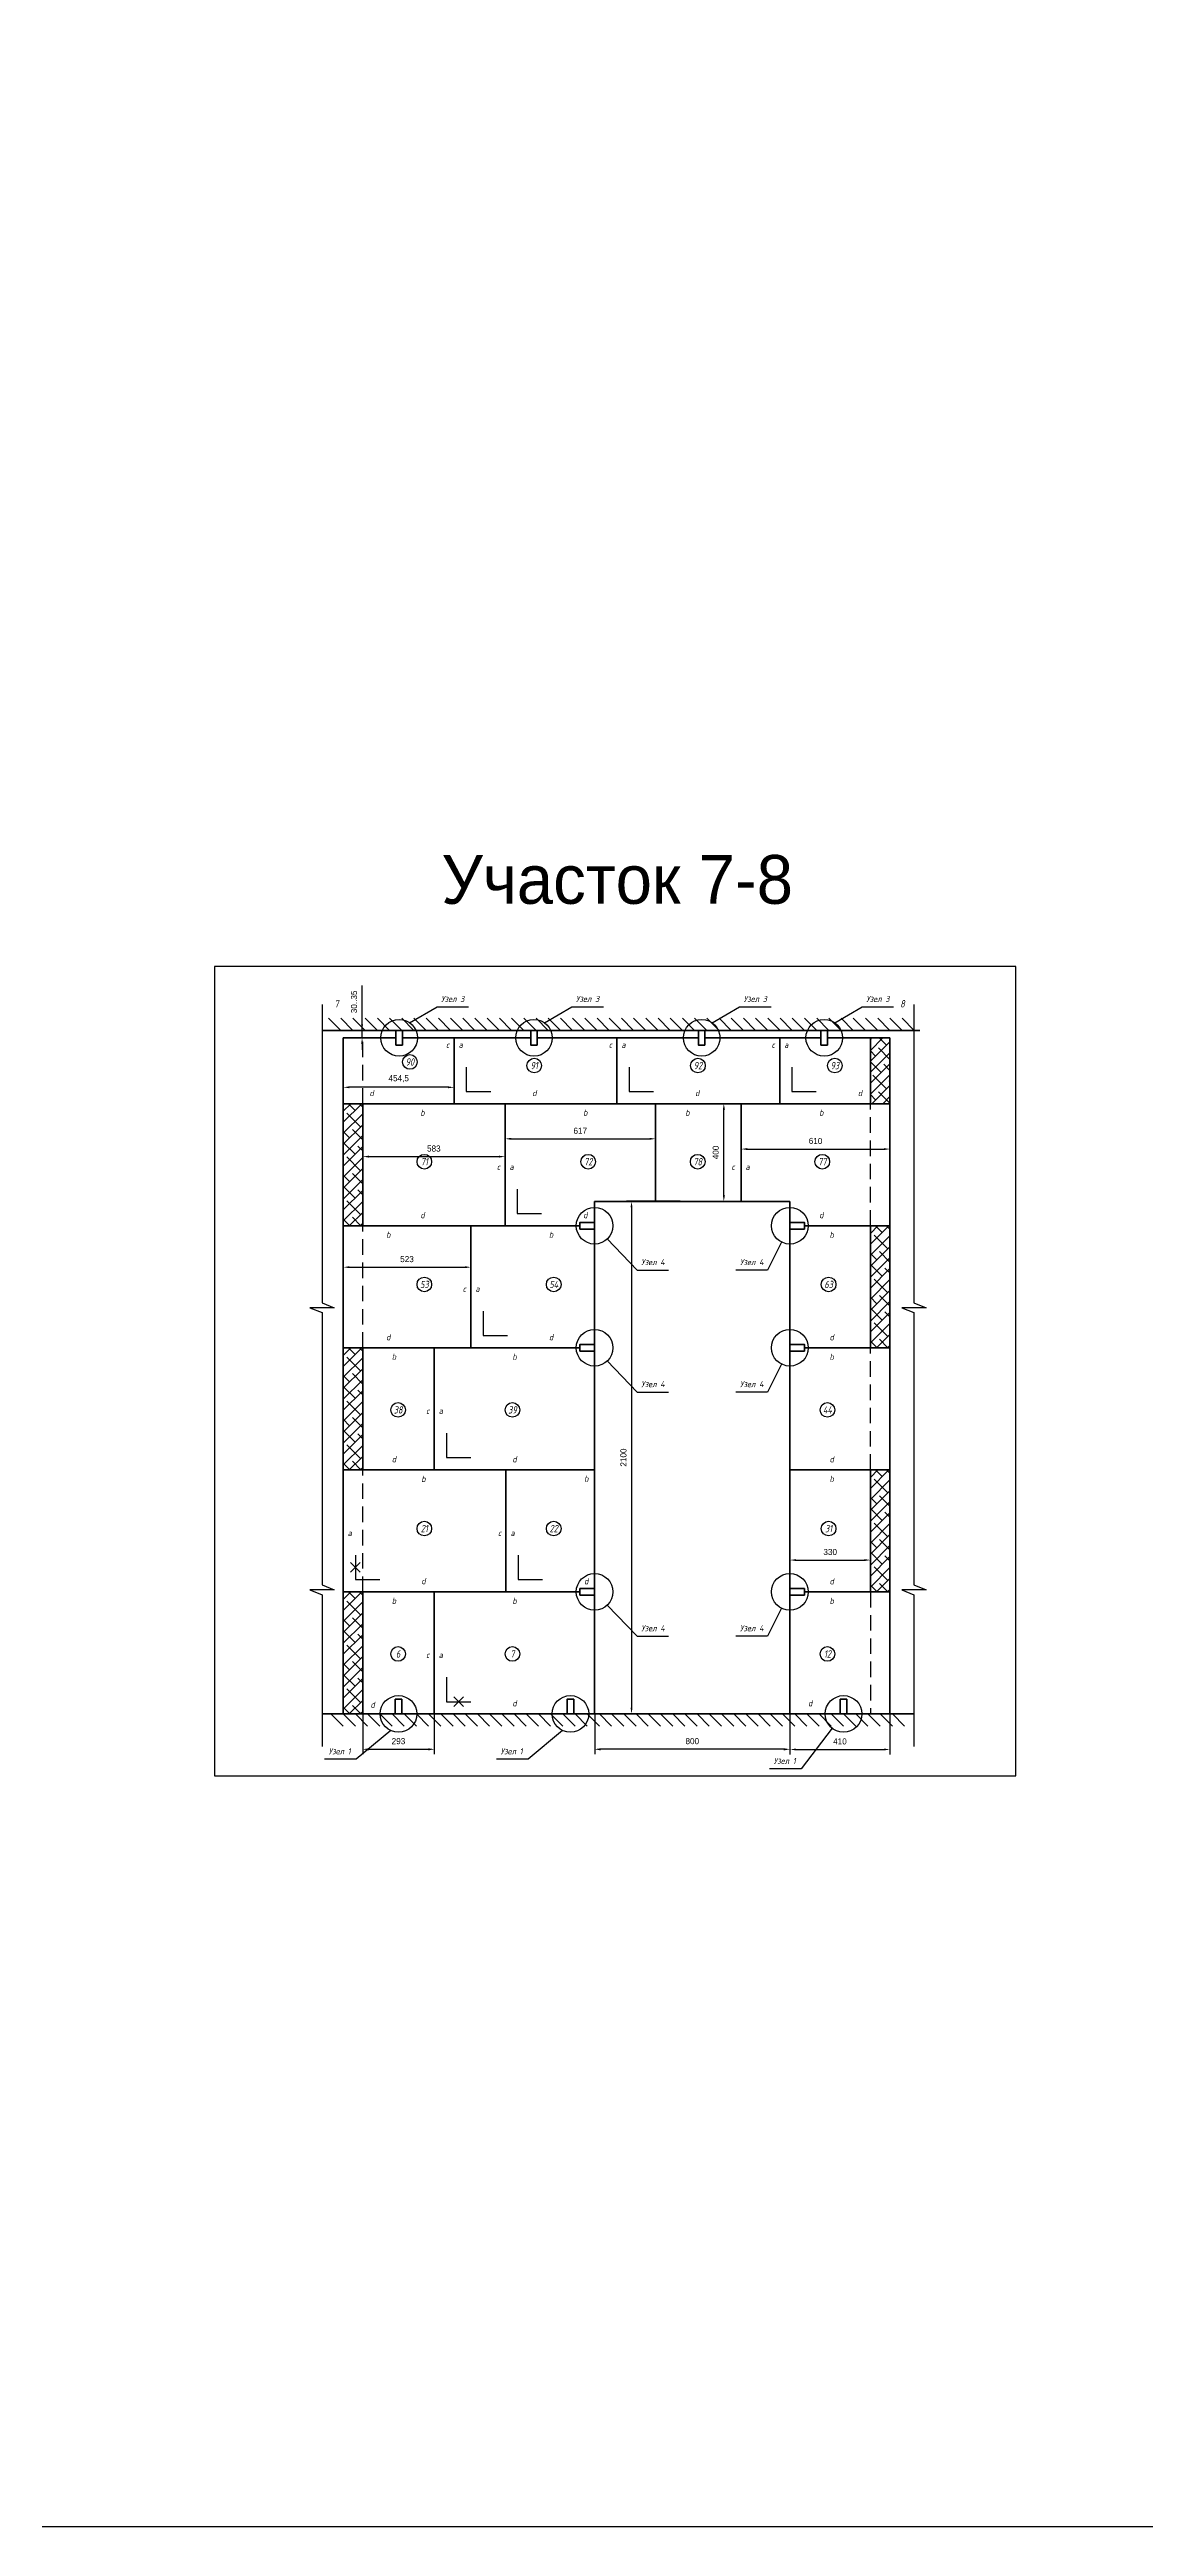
# Model space of a CAD drawing. Header units: millimetres. Extents: x 2143 to 79549, y -71394 to 24143.
# Drawn here: x 61632 to 66123, y -14645 to -4497 of the extents above; entities that cross this region are included whole.
import ezdxf
from ezdxf.enums import TextEntityAlignment as Align

# ---------------------------------------------------------------- set-up
doc = ezdxf.new("R2010")
doc.units = ezdxf.units.MM
doc.header["$PDMODE"] = 34
doc.header["$PDSIZE"] = 50
doc.linetypes.add('DASHED', pattern=[19.05, 12.7, -6.35])
doc.layers.add('01 Перегородки', color=7, linetype='Continuous')
doc.layers.add('100 noprint', color=1, linetype='Continuous', plot=False)
doc.styles.get("Standard").update_dxf_attribs({"font": 'Ubuntu-R.ttf'})
doc.styles.add('ГОСТ-ISOCPEUR', font='isocpeui.ttf', dxfattribs={"width": 0.8})
doc.dimstyles.new('ISO-25', dxfattribs={"dimtxt": 2.5, "dimasz": 2.5, "dimexe": 1.25, "dimexo": 0.625, "dimtad": 1, "dimtxsty": 'Standard', "dimcen": 2.5, "dimadec": 0, "dimazin": 0, "dimtfac": 1, "dimtmove": 0, "dimatfit": 3, "dimfxl": 1, "dimarcsym": 0})

# ---------------------------------------------------------------- blocks, each defined once
blk = doc.blocks.new('плита')
at = {"lineweight": 70}
blk.add_lwpolyline([(0, 500), (667, 500), (667, 0), (0, 0)], close=True, dxfattribs=at)
blk.add_lwpolyline([(50, 150), (50, 50), (150, 50)])
at = {"style": 'ГОСТ-ISOCPEUR', "width": 0.8}
for s, p in [('b', (329, 463)), ('a', (27, 241)), ('c', (641, 241)), ('d', (329, 44))]:
    blk.add_text(s, height=25, dxfattribs=at).set_placement(p, align=Align.MIDDLE)
blk = doc.blocks.new('подрезка')
for p, q in [((-20, 20), (20, -20)), ((20, 20), (-20, -20))]:
    blk.add_line(p, q)
blk = doc.blocks.new('*D304')
at = {"layer": '01 Перегородки', "color": 0, "lineweight": -2}
for p, q in [((64216, -9216), (63997, -9216)), ((64017, -9241), (64017, -11291)), ((64216, -11316), (63997, -11316))]:
    blk.add_line(p, q, dxfattribs=at)
at = {"layer": '01 Перегородки', "color": 0}
for points in [[(64021, -9241), (64013, -9241), (64017, -9216)], [(64013, -11291), (64021, -11291), (64017, -11316)]]:
    blk.add_solid(points, dxfattribs=at)
at = {"layer": 'Defpoints', "color": 0}
for p in [(64216, -9216), (64017, -11316), (64216, -11316)]:
    blk.add_point(p, dxfattribs=at)
at = {"layer": '01 Перегородки', "color": 0, "insert": (63984, -10266), "char_height": 25, "attachment_point": 5, "rotation": 90}
blk.add_mtext('2100', dxfattribs=at)
blk = doc.blocks.new('*D305')
at = {"layer": '01 Перегородки', "color": 0, "lineweight": -2}
for p, q in [((64666, -11316), (64666, -11482)), ((65076, -11316), (65076, -11482)), ((64691, -11462), (65051, -11462))]:
    blk.add_line(p, q, dxfattribs=at)
at = {"layer": '01 Перегородки', "color": 0}
for points in [[(64691, -11458), (64691, -11466), (64666, -11462)], [(65051, -11466), (65051, -11458), (65076, -11462)]]:
    blk.add_solid(points, dxfattribs=at)
at = {"layer": 'Defpoints', "color": 0}
for p in [(64666, -11316), (65076, -11316), (65076, -11462)]:
    blk.add_point(p, dxfattribs=at)
at = {"layer": '01 Перегородки', "color": 0, "insert": (64871, -11429), "char_height": 25, "attachment_point": 5}
blk.add_mtext('410', dxfattribs=at)
blk = doc.blocks.new('*D306')
at = {"layer": '01 Перегородки', "color": 0, "lineweight": -2}
for p, q in [((63866, -11316), (63866, -11481)), ((64666, -11316), (64666, -11481)), ((64641, -11461), (63891, -11461))]:
    blk.add_line(p, q, dxfattribs=at)
at = {"layer": '01 Перегородки', "color": 0}
for points in [[(63891, -11457), (63891, -11466), (63866, -11461)], [(64641, -11466), (64641, -11457), (64666, -11461)]]:
    blk.add_solid(points, dxfattribs=at)
at = {"layer": 'Defpoints', "color": 0}
for p in [(63866, -11316), (64666, -11316), (63866, -11461)]:
    blk.add_point(p, dxfattribs=at)
at = {"layer": '01 Перегородки', "color": 0, "insert": (64266, -11428), "char_height": 25, "attachment_point": 5}
blk.add_mtext('800', dxfattribs=at)
blk = doc.blocks.new('*D309')
at = {"layer": '01 Перегородки', "color": 0, "lineweight": -2}
for p, q in [((62913, -8546), (62913, -8332)), ((62836, -8516), (62933, -8516)), ((62913, -8546), (62913, -8516)), ((62836, -8546), (62933, -8546)), ((62913, -8571), (62913, -8596))]:
    blk.add_line(p, q, dxfattribs=at)
at = {"layer": '01 Перегородки', "color": 0}
for points in [[(62909, -8491), (62917, -8491), (62913, -8516)], [(62917, -8571), (62909, -8571), (62913, -8546)]]:
    blk.add_solid(points, dxfattribs=at)
at = {"layer": 'Defpoints', "color": 0}
for p in [(62836, -8516), (62913, -8516), (62836, -8546)]:
    blk.add_point(p, dxfattribs=at)
at = {"layer": '01 Перегородки', "color": 0, "insert": (62880, -8399), "char_height": 25, "attachment_point": 5, "rotation": 90}
blk.add_mtext('30..35', dxfattribs=at)
blk = doc.blocks.new('*D329')
at = {"layer": '01 Перегородки', "color": 0, "lineweight": -2}
for p, q in [((62916, -11316), (62916, -11481)), ((63209, -11316), (63209, -11481)), ((62941, -11461), (63184, -11461))]:
    blk.add_line(p, q, dxfattribs=at)
at = {"layer": '01 Перегородки', "color": 0}
for points in [[(62941, -11457), (62941, -11466), (62916, -11461)], [(63184, -11466), (63184, -11457), (63209, -11461)]]:
    blk.add_solid(points, dxfattribs=at)
at = {"layer": 'Defpoints', "color": 0}
for p in [(62916, -11316), (63209, -11316), (63209, -11461)]:
    blk.add_point(p, dxfattribs=at)
at = {"layer": '01 Перегородки', "color": 0, "insert": (63062, -11428), "char_height": 25, "attachment_point": 5}
blk.add_mtext('293', dxfattribs=at)
blk = doc.blocks.new('*D337')
at = {"layer": '01 Перегородки', "color": 0, "lineweight": -2}
for p, q in [((64666, -10816), (64666, -10666)), ((64691, -10686), (64971, -10686)), ((64996, -10816), (64996, -10666))]:
    blk.add_line(p, q, dxfattribs=at)
at = {"layer": '01 Перегородки', "color": 0}
for points in [[(64691, -10682), (64691, -10690), (64666, -10686)], [(64971, -10690), (64971, -10682), (64996, -10686)]]:
    blk.add_solid(points, dxfattribs=at)
at = {"layer": 'Defpoints', "color": 0}
for p in [(64996, -10686), (64666, -10816), (64996, -10816)]:
    blk.add_point(p, dxfattribs=at)
at = {"layer": '01 Перегородки', "color": 0, "insert": (64831, -10653), "char_height": 25, "attachment_point": 5}
blk.add_mtext('330', dxfattribs=at)
blk = doc.blocks.new('*D341')
at = {"layer": '01 Перегородки', "color": 0, "lineweight": -2}
for p, q in [((62916, -9316), (62916, -9013)), ((63499, -9316), (63499, -9013)), ((62941, -9033), (63474, -9033))]:
    blk.add_line(p, q, dxfattribs=at)
at = {"layer": '01 Перегородки', "color": 0}
for points in [[(62941, -9029), (62941, -9037), (62916, -9033)], [(63474, -9037), (63474, -9029), (63499, -9033)]]:
    blk.add_solid(points, dxfattribs=at)
at = {"layer": 'Defpoints', "color": 0}
for p in [(63499, -9033), (62916, -9316), (63499, -9316)]:
    blk.add_point(p, dxfattribs=at)
at = {"layer": '01 Перегородки', "color": 0, "insert": (63207, -9000), "char_height": 25, "attachment_point": 5}
blk.add_mtext('583', dxfattribs=at)
blk = doc.blocks.new('*D342')
at = {"layer": '01 Перегородки', "color": 0, "lineweight": -2}
for p, q in [((63499, -9316), (63499, -8940)), ((63524, -8960), (64091, -8960)), ((64116, -9216), (64116, -8940))]:
    blk.add_line(p, q, dxfattribs=at)
at = {"layer": '01 Перегородки', "color": 0}
for points in [[(63524, -8956), (63524, -8964), (63499, -8960)], [(64091, -8964), (64091, -8956), (64116, -8960)]]:
    blk.add_solid(points, dxfattribs=at)
at = {"layer": 'Defpoints', "color": 0}
for p in [(64116, -8960), (64116, -9216), (63499, -9316)]:
    blk.add_point(p, dxfattribs=at)
at = {"layer": '01 Перегородки', "color": 0, "insert": (63807, -8927), "char_height": 25, "attachment_point": 5}
blk.add_mtext('617', dxfattribs=at)
blk = doc.blocks.new('*D344')
at = {"layer": '01 Перегородки', "color": 0, "lineweight": -2}
for p, q in [((64466, -9216), (64466, -8982)), ((64491, -9002), (65051, -9002)), ((65076, -9216), (65076, -8982))]:
    blk.add_line(p, q, dxfattribs=at)
at = {"layer": '01 Перегородки', "color": 0}
for points in [[(64491, -8998), (64491, -9006), (64466, -9002)], [(65051, -9006), (65051, -8998), (65076, -9002)]]:
    blk.add_solid(points, dxfattribs=at)
at = {"layer": 'Defpoints', "color": 0}
for p in [(65076, -9002), (64466, -9216), (65076, -9216)]:
    blk.add_point(p, dxfattribs=at)
at = {"layer": '01 Перегородки', "color": 0, "insert": (64771, -8969), "char_height": 25, "attachment_point": 5}
blk.add_mtext('610', dxfattribs=at)
blk = doc.blocks.new('*D345')
at = {"layer": '01 Перегородки', "color": 0, "lineweight": -2}
for p, q in [((62836, -9566), (62836, -9466)), ((62861, -9486), (63334, -9486)), ((63359, -9566), (63359, -9466))]:
    blk.add_line(p, q, dxfattribs=at)
at = {"layer": '01 Перегородки', "color": 0}
for points in [[(62861, -9482), (62861, -9490), (62836, -9486)], [(63334, -9490), (63334, -9482), (63359, -9486)]]:
    blk.add_solid(points, dxfattribs=at)
at = {"layer": 'Defpoints', "color": 0}
for p in [(63359, -9486), (62836, -9566), (63359, -9566)]:
    blk.add_point(p, dxfattribs=at)
at = {"layer": '01 Перегородки', "color": 0, "insert": (63097, -9453), "char_height": 25, "attachment_point": 5}
blk.add_mtext('523', dxfattribs=at)
blk = doc.blocks.new('*D349')
at = {"layer": '01 Перегородки', "color": 0, "lineweight": -2}
for p, q in [((64266, -8816), (64415, -8816)), ((64395, -9191), (64395, -8841)), ((64266, -9216), (64415, -9216))]:
    blk.add_line(p, q, dxfattribs=at)
at = {"layer": '01 Перегородки', "color": 0}
for points in [[(64400, -8841), (64391, -8841), (64395, -8816)], [(64391, -9191), (64400, -9191), (64395, -9216)]]:
    blk.add_solid(points, dxfattribs=at)
at = {"layer": 'Defpoints', "color": 0}
for p in [(64266, -8816), (64395, -8816), (64266, -9216)]:
    blk.add_point(p, dxfattribs=at)
at = {"layer": '01 Перегородки', "color": 0, "insert": (64362, -9016), "char_height": 25, "attachment_point": 5, "rotation": 90}
blk.add_mtext('400', dxfattribs=at)
blk = doc.blocks.new('*D352')
at = {"layer": '01 Перегородки', "color": 0, "lineweight": -2}
for p, q in [((62836, -8816), (62836, -8729)), ((63265, -8749), (62861, -8749)), ((63290, -8816), (63290, -8729))]:
    blk.add_line(p, q, dxfattribs=at)
at = {"layer": '01 Перегородки', "color": 0}
for points in [[(62861, -8745), (62861, -8753), (62836, -8749)], [(63265, -8753), (63265, -8745), (63290, -8749)]]:
    blk.add_solid(points, dxfattribs=at)
at = {"layer": 'Defpoints', "color": 0}
for p in [(62836, -8749), (62836, -8816), (63290, -8816)]:
    blk.add_point(p, dxfattribs=at)
at = {"layer": '01 Перегородки', "color": 0, "insert": (63063, -8714), "char_height": 25, "attachment_point": 5}
blk.add_mtext('454,5', dxfattribs=at)

msp = doc.modelspace()

# ---------------------------------------------------------------- hatches: boundary and pattern name
at = {"layer": '01 Перегородки'}
h = msp.add_hatch(dxfattribs=at)
h.set_pattern_fill('ANSI38', color=256, scale=10, style=0)
h.paths.add_polyline_path([(65075.592, -8816.191), (65075.592, -8546.191), (64995.592, -8546.191), (64995.592, -8816.191)])
h = msp.add_hatch(dxfattribs=at)
h.set_pattern_fill('ANSI38', color=256, scale=10, style=0)
h.set_pattern_definition([(45, (0, 2000), (-22.45064, 22.45064), []), (135, (0, 2000), (-67.351921, 22.45064), [79.375, -47.625])])
h.paths.add_polyline_path([(62915.592, -9316.191), (62915.592, -8816.191), (62835.592, -8816.191), (62835.592, -9316.191)])
h = msp.add_hatch(dxfattribs=at)
h.set_pattern_fill('ANSI38', color=256, scale=10, style=0)
h.set_pattern_definition([(45, (2160, 1500), (-22.45064, 22.45064), []), (135, (2160, 1500), (-67.351921, 22.45064), [79.375, -47.625])])
h.paths.add_polyline_path([(65075.592, -9816.191), (65075.592, -9316.191), (64995.592, -9316.191), (64995.592, -9816.191)])
h = msp.add_hatch(dxfattribs=at)
h.set_pattern_fill('ANSI38', color=256, scale=10, style=0)
h.set_pattern_definition([(45, (0, 1000), (-22.45064, 22.45064), []), (135, (0, 1000), (-67.351921, 22.45064), [79.375, -47.625])])
h.paths.add_polyline_path([(62915.592, -10316.191), (62915.592, -9816.191), (62835.592, -9816.191), (62835.592, -10316.191)])
h = msp.add_hatch(dxfattribs=at)
h.set_pattern_fill('ANSI38', color=256, scale=10, style=0)
h.set_pattern_definition([(45, (2160, 500), (-22.45064, 22.45064), []), (135, (2160, 500), (-67.351921, 22.45064), [79.375, -47.625])])
h.paths.add_polyline_path([(65075.592, -10816.191), (65075.592, -10316.191), (64995.592, -10316.191), (64995.592, -10816.191)])
h = msp.add_hatch(dxfattribs=at)
h.set_pattern_fill('ANSI38', color=256, scale=10, style=0)
h.paths.add_polyline_path([(62915.592, -11316.191), (62915.592, -10816.191), (62835.592, -10816.191), (62835.592, -11316.191)])

# ---------------------------------------------------------------- linework, layer by layer
at = {"layer": '01 Перегородки', "lineweight": 70}
for p, q in [((62749.21, -8516.191), (65197.662, -8516.191)), ((62835.592, -8816.191), (62835.592, -8546.191)), ((62835.592, -8546.191), (63051.341, -8546.191)), ((63078.341, -8546.191), (63603.869, -8546.191)), ((63630.869, -8546.191), (64291.025, -8546.191)), ((64318.025, -8546.191), (64793.074, -8546.191)), ((64820.074, -8546.191), (65075.592, -8546.191)), ((64995.592, -8816.191), (64995.592, -8546.191)), ((65075.592, -8816.191), (65075.592, -8546.191)), ((62835.592, -8816.191), (62835.592, -9316.191)), ((62915.592, -8816.191), (63498.592, -8816.191)), ((62915.592, -9316.191), (62915.592, -8816.191)), ((63498.592, -8816.191), (63498.592, -9316.191)), ((63498.592, -8816.191), (64165.592, -8816.191)), ((63498.592, -9316.191), (63498.592, -8816.191)), ((64115.592, -8816.191), (64115.592, -9216.191)), ((64165.592, -8816.191), (64465.592, -8816.191)), ((64465.592, -9216.191), (64465.592, -8816.191)), ((64465.592, -9216.191), (64465.592, -8816.191)), ((64465.592, -8816.191), (65075.592, -8816.191)), ((65075.592, -8816.191), (65075.592, -9316.191)), ((63865.592, -9216.191), (63865.592, -11316.191)), ((63865.592, -9216.191), (64665.592, -9216.191)), ((64665.592, -9216.191), (64665.592, -11316.191)), ((62835.592, -9316.191), (63358.592, -9316.191)), ((62835.592, -9816.191), (62835.592, -9316.191)), ((63498.592, -9316.191), (62915.592, -9316.191)), ((63358.592, -9316.191), (63358.592, -9816.191)), ((63805.592, -9316.191), (63498.592, -9316.191)), ((65075.592, -9316.191), (64725.592, -9316.191)), ((64995.592, -9816.191), (64995.592, -9316.191)), ((65075.592, -9316.191), (65075.592, -9816.191)), ((62835.592, -9816.191), (62835.592, -10316.191)), ((63358.592, -9816.191), (62835.592, -9816.191)), ((62915.592, -9816.191), (62915.592, -10316.191)), ((63208.592, -10316.191), (63208.592, -9816.191)), ((63208.592, -9816.191), (63805.592, -9816.191)), ((65075.592, -9816.191), (65075.592, -10316.191)), ((63865.592, -10316.191), (63208.592, -10316.191)), ((64995.592, -10816.191), (64995.592, -10316.191)), ((65075.592, -10316.191), (65075.592, -10816.191)), ((62835.592, -10816.191), (62835.592, -11316.191)), ((62915.592, -10816.191), (62915.592, -11316.191)), ((63208.592, -11316.191), (63208.592, -10816.191)), ((63208.592, -10816.191), (63805.592, -10816.191)), ((65075.592, -10816.191), (65075.592, -11316.191)), ((65174.139, -11316.191), (62749.21, -11316.191)), ((63865.592, -11316.191), (63208.592, -11316.191))]:
    msp.add_line(p, q, dxfattribs=at)
at = {"layer": '01 Перегородки'}
for p, q in [((62775.592, -8466.191), (62825.592, -8516.191)), ((62825.592, -8466.191), (62875.592, -8516.191)), ((62875.592, -8466.191), (62925.592, -8516.191)), ((62925.592, -8466.191), (62975.592, -8516.191)), ((62975.592, -8466.191), (63025.592, -8516.191)), ((63025.592, -8466.191), (63075.592, -8516.191)), ((63075.592, -8466.191), (63125.592, -8516.191)), ((63125.592, -8466.191), (63175.592, -8516.191)), ((63175.592, -8466.191), (63225.592, -8516.191)), ((63225.592, -8466.191), (63275.592, -8516.191)), ((63275.592, -8466.191), (63325.592, -8516.191)), ((63325.592, -8466.191), (63375.592, -8516.191)), ((63375.592, -8466.191), (63425.592, -8516.191)), ((63425.592, -8466.191), (63475.592, -8516.191)), ((63475.592, -8466.191), (63525.592, -8516.191)), ((63525.592, -8466.191), (63575.592, -8516.191)), ((63575.592, -8466.191), (63625.592, -8516.191)), ((63625.592, -8466.191), (63675.592, -8516.191)), ((63675.592, -8466.191), (63725.592, -8516.191)), ((63725.592, -8466.191), (63775.592, -8516.191)), ((63775.592, -8466.191), (63825.592, -8516.191)), ((63825.592, -8466.191), (63875.592, -8516.191)), ((63875.592, -8466.191), (63925.592, -8516.191)), ((63925.592, -8466.191), (63975.592, -8516.191)), ((63975.592, -8466.191), (64025.592, -8516.191)), ((64025.592, -8466.191), (64075.592, -8516.191)), ((64075.592, -8466.191), (64125.592, -8516.191)), ((64125.592, -8466.191), (64175.592, -8516.191)), ((64175.592, -8466.191), (64225.592, -8516.191)), ((64225.592, -8466.191), (64275.592, -8516.191)), ((64275.592, -8466.191), (64325.592, -8516.191)), ((64325.592, -8466.191), (64375.592, -8516.191)), ((64375.592, -8466.191), (64425.592, -8516.191)), ((64425.592, -8466.191), (64475.592, -8516.191)), ((64475.592, -8466.191), (64525.592, -8516.191)), ((64525.592, -8466.191), (64575.592, -8516.191)), ((64575.592, -8466.191), (64625.592, -8516.191)), ((64625.592, -8466.191), (64675.592, -8516.191)), ((64675.592, -8466.191), (64725.592, -8516.191)), ((64725.592, -8466.191), (64775.592, -8516.191)), ((64775.592, -8466.191), (64825.592, -8516.191)), ((64825.592, -8466.191), (64875.592, -8516.191)), ((64875.592, -8466.191), (64925.592, -8516.191)), ((64925.592, -8466.191), (64975.592, -8516.191)), ((64975.592, -8466.191), (65025.592, -8516.191)), ((65025.592, -8466.191), (65075.592, -8516.191)), ((65075.592, -8466.191), (65125.592, -8516.191)), ((65125.592, -8466.191), (65175.592, -8516.191)), ((62785.592, -11316.191), (62835.592, -11366.191)), ((62835.592, -11316.191), (62885.592, -11366.191)), ((62885.592, -11316.191), (62935.592, -11366.191)), ((62935.592, -11316.191), (62985.592, -11366.191)), ((62985.592, -11316.191), (63035.592, -11366.191)), ((63035.592, -11316.191), (63085.592, -11366.191)), ((63085.592, -11316.191), (63135.592, -11366.191)), ((63135.592, -11316.191), (63185.592, -11366.191)), ((63185.592, -11316.191), (63235.592, -11366.191)), ((63235.592, -11316.191), (63285.592, -11366.191)), ((63285.592, -11316.191), (63335.592, -11366.191)), ((63335.592, -11316.191), (63385.592, -11366.191)), ((63385.592, -11316.191), (63435.592, -11366.191)), ((63435.592, -11316.191), (63485.592, -11366.191)), ((63485.592, -11316.191), (63535.592, -11366.191)), ((63535.592, -11316.191), (63585.592, -11366.191)), ((63585.592, -11316.191), (63635.592, -11366.191)), ((63635.592, -11316.191), (63685.592, -11366.191)), ((63685.592, -11316.191), (63735.592, -11366.191)), ((63735.592, -11316.191), (63785.592, -11366.191)), ((63785.592, -11316.191), (63835.592, -11366.191)), ((63835.592, -11316.191), (63885.592, -11366.191)), ((63885.592, -11316.191), (63935.592, -11366.191)), ((63935.592, -11316.191), (63985.592, -11366.191)), ((63985.592, -11316.191), (64035.592, -11366.191)), ((64035.592, -11316.191), (64085.592, -11366.191)), ((64085.592, -11316.191), (64135.592, -11366.191)), ((64135.592, -11316.191), (64185.592, -11366.191)), ((64185.592, -11316.191), (64235.592, -11366.191)), ((64235.592, -11316.191), (64285.592, -11366.191)), ((64285.592, -11316.191), (64335.592, -11366.191)), ((64335.592, -11316.191), (64385.592, -11366.191)), ((64385.592, -11316.191), (64435.592, -11366.191)), ((64435.592, -11316.191), (64485.592, -11366.191)), ((64485.592, -11316.191), (64535.592, -11366.191)), ((64535.592, -11316.191), (64585.592, -11366.191)), ((64585.592, -11316.191), (64635.592, -11366.191)), ((64635.592, -11316.191), (64685.592, -11366.191)), ((64685.592, -11316.191), (64735.592, -11366.191)), ((64735.592, -11316.191), (64785.592, -11366.191)), ((64785.592, -11316.191), (64835.592, -11366.191)), ((64835.592, -11316.191), (64885.592, -11366.191)), ((64885.592, -11316.191), (64935.592, -11366.191)), ((64935.592, -11316.191), (64985.592, -11366.191)), ((64985.592, -11316.191), (65035.592, -11366.191)), ((65035.592, -11316.191), (65085.592, -11366.191)), ((65085.592, -11316.191), (65135.592, -11366.191))]:
    msp.add_line(p, q, dxfattribs=at)
at = {"layer": '01 Перегородки', "linetype": 'DASHED', "ltscale": 5}
for p, q in [((62915.592, -8816.191), (62915.592, -8546.191)), ((64995.592, -9316.191), (64995.592, -8816.191)), ((62915.592, -9816.191), (62915.592, -9316.191)), ((64995.592, -10316.191), (64995.592, -9816.191)), ((62915.592, -10816.191), (62915.592, -10316.191)), ((64995.592, -10816.191), (64995.592, -11316.191))]:
    msp.add_line(p, q, dxfattribs=at)
at = {"layer": '01 Перегородки'}
for points in [[(62749.21, -8410.104), (62749.21, -9632.098), (62799.21, -9652.098), (62699.21, -9652.098), (62749.21, -9672.098), (62749.21, -10788.004), (62799.21, -10808.004), (62699.21, -10808.004), (62749.21, -10828.004), (62749.21, -11449.625)], [(63107.776, -8484.697), (63220.188, -8419.568), (63349.171, -8419.568)], [(63660.304, -8484.697), (63772.716, -8419.568), (63901.7, -8419.568)], [(64347.46, -8484.697), (64459.872, -8419.568), (64588.856, -8419.568)], [(64849.509, -8484.697), (64961.921, -8419.568), (65090.905, -8419.568)], [(65174.139, -8410.104), (65174.139, -9632.098), (65224.139, -9652.098), (65124.139, -9652.098), (65174.139, -9672.098), (65174.139, -10788.004), (65224.139, -10808.004), (65124.139, -10808.004), (65174.139, -10828.004), (65174.139, -11449.625)], [(63340.092, -8666.191), (63340.092, -8766.191), (63440.092, -8766.191)], [(64007.092, -8666.191), (64007.092, -8766.191), (64107.092, -8766.191)], [(64674.092, -8666.191), (64674.092, -8766.191), (64774.092, -8766.191)], [(63548.592, -9166.191), (63548.592, -9266.191), (63648.592, -9266.191)], [(63917.529, -9370.299), (64039.879, -9497.762), (64168.863, -9497.762)], [(64631.73, -9383.112), (64573.716, -9497.762), (64444.733, -9497.762)], [(63408.592, -9666.191), (63408.592, -9766.191), (63508.592, -9766.191)], [(63917.529, -9870.299), (64039.879, -9997.762), (64168.863, -9997.762)], [(64631.73, -9883.112), (64573.716, -9997.762), (64444.733, -9997.762)], [(63258.592, -10166.191), (63258.592, -10266.191), (63358.592, -10266.191)], [(63552.592, -10666.191), (63552.592, -10766.191), (63652.592, -10766.191)], [(63917.529, -10870.299), (64039.879, -10997.762), (64168.863, -10997.762)], [(64631.73, -10883.112), (64573.716, -10997.762), (64444.733, -10997.762)], [(63258.592, -11166.191), (63258.592, -11266.191), (63358.592, -11266.191)], [(63030.271, -11384.106), (62888.334, -11501.869), (62759.35, -11501.869)], [(63734.8, -11384.106), (63592.863, -11501.869), (63463.879, -11501.869)], [(64839.059, -11375.01), (64711.834, -11541.452), (64582.85, -11541.452)]]:
    msp.add_lwpolyline(points, dxfattribs=at)
at = {"layer": '01 Перегородки', "lineweight": 70, "flags": 128}
for points in [[(63078.341, -8576.191), (63051.341, -8576.191), (63051.341, -8516.191), (63078.341, -8516.191)], [(63630.869, -8576.191), (63603.869, -8576.191), (63603.869, -8516.191), (63630.869, -8516.191)], [(64318.025, -8576.191), (64291.025, -8576.191), (64291.025, -8516.191), (64318.025, -8516.191)], [(64820.074, -8576.191), (64793.074, -8576.191), (64793.074, -8516.191), (64820.074, -8516.191)], [(63805.592, -9329.691), (63805.592, -9302.691), (63865.592, -9302.691), (63865.592, -9329.691)], [(64665.592, -9329.691), (64665.592, -9302.691), (64725.592, -9302.691), (64725.592, -9329.691)], [(63805.592, -9829.691), (63805.592, -9802.691), (63865.592, -9802.691), (63865.592, -9829.691)], [(64665.592, -9829.691), (64665.592, -9802.691), (64725.592, -9802.691), (64725.592, -9829.691)], [(63805.592, -10829.691), (63805.592, -10802.691), (63865.592, -10802.691), (63865.592, -10829.691)], [(64665.592, -10829.691), (64665.592, -10802.691), (64725.592, -10802.691), (64725.592, -10829.691)], [(63075.592, -11316.191), (63048.592, -11316.191), (63048.592, -11256.191), (63075.592, -11256.191)], [(63780.122, -11316.191), (63753.122, -11316.191), (63753.122, -11256.191), (63780.122, -11256.191)], [(64899.092, -11316.191), (64872.092, -11316.191), (64872.092, -11256.191), (64899.092, -11256.191)]]:
    msp.add_lwpolyline(points, close=True, dxfattribs=at)
at = {"layer": '01 Перегородки', "lineweight": 70}
for points in [[(63290.092, -8546.191), (63290.092, -8816.191), (62835.592, -8816.191)], [(63957.092, -8546.191), (63957.092, -8816.191), (63290.092, -8816.191), (63290.092, -8546.191)], [(64624.092, -8546.191), (64624.092, -8816.191), (63957.092, -8816.191), (63957.092, -8546.191)], [(64995.592, -8816.191), (64624.092, -8816.191), (64624.092, -8546.191)], [(63805.592, -9816.191), (63358.592, -9816.191), (63358.592, -9316.191), (63805.592, -9316.191)], [(64725.592, -9316.191), (64995.592, -9316.191)], [(62915.592, -9816.191), (63208.592, -9816.191), (63208.592, -10316.191), (62915.592, -10316.191)], [(64725.592, -9816.191), (65075.592, -9816.191)], [(65075.592, -9816.191), (64725.592, -9816.191)], [(63805.592, -10816.191), (63502.592, -10816.191), (63502.592, -10316.191), (63865.592, -10316.191)], [(64665.592, -10316.191), (64995.592, -10316.191)], [(65075.592, -10316.191), (64665.592, -10316.191)], [(62915.592, -10816.191), (63208.592, -10816.191), (63208.592, -11316.191), (62915.592, -11316.191)], [(64725.592, -10816.191), (65075.592, -10816.191)], [(65075.592, -10816.191), (64725.592, -10816.191)], [(65075.592, -11316.191), (64665.592, -11316.191)]]:
    msp.add_lwpolyline(points, dxfattribs=at)
at = {"layer": '01 Перегородки'}
for centre, radius in [((63064.841, -8546.191), 75), ((63617.369, -8546.191), 75), ((64304.525, -8546.191), 75), ((64806.574, -8546.191), 75), ((63108.755, -8645.244), 30), ((63618.215, -8659.879), 30), ((64289.11, -8659.879), 30), ((64850.031, -8659.879), 30), ((63168.087, -9053.874), 30), ((63839.386, -9053.874), 30), ((64288.139, -9053.874), 30), ((64798.608, -9053.874), 30), ((63865.592, -9316.191), 75), ((64665.592, -9316.191), 75), ((63168.087, -9556.849), 30), ((63698.177, -9556.849), 30), ((64824.466, -9556.849), 30), ((63865.592, -9816.191), 75), ((64665.592, -9816.191), 75), ((63060.594, -10070.571), 30), ((63529.069, -10070.571), 30), ((64819.855, -10070.571), 30), ((63168.087, -10556.849), 30), ((63698.177, -10556.849), 30), ((64824.466, -10556.849), 30), ((63865.592, -10816.191), 75), ((64665.592, -10816.191), 75), ((63060.594, -11070.571), 30), ((63529.069, -11070.571), 30), ((64819.855, -11070.571), 30), ((63062.092, -11316.191), 75), ((63766.622, -11316.191), 75), ((64885.592, -11316.191), 75)]:
    msp.add_circle(centre, radius, dxfattribs=at)
at = {"layer": '100 noprint', "color": 1}
for points in [[(54642.936, 24143.287), (54642.936, -14645.454), (77602.543, -14645.454), (77602.543, 24143.287)], [(62308.088, -8253.955), (62308.088, -11570.509), (65591.441, -11570.509), (65591.441, -8253.955)]]:
    msp.add_lwpolyline(points, close=True, dxfattribs=at)

# ---------------------------------------------------------------- block references
at = {"layer": '01 Перегородки'}
msp.add_blockref('плита', (62835.592, -10816.191), dxfattribs=at)
at = {"layer": '01 Перегородки', "color": 1}
for p in [(62885.592, -10716.191), (63308.592, -11266.191)]:
    msp.add_blockref('подрезка', p, dxfattribs=at)

# ---------------------------------------------------------------- texts
at = {"layer": '01 Перегородки', "style": 'ГОСТ-ISOCPEUR', "width": 0.8}
for s, height, p in [('7', 30, (62808.537, -8406.742)), ('8', 30, (65127.218, -8406.742)), ('c', 25, (63263.653, -8575.001)), ('a', 25, (63317.163, -8575.001)), ('c', 25, (63930.653, -8575.001)), ('a', 25, (63984.163, -8575.001)), ('c', 25, (64597.653, -8575.001)), ('a', 25, (64651.163, -8575.001)), ('90', 30, (63108.755, -8645.244)), ('91', 30, (63618.215, -8659.879)), ('92', 30, (64289.11, -8659.879)), ('93', 30, (64850.031, -8659.879)), ('d', 25, (62952.227, -8772.677)), ('d', 25, (63619.227, -8772.677)), ('d', 25, (64286.227, -8772.677)), ('d', 25, (64953.227, -8772.677)), ('b', 25, (63160.727, -8852.902)), ('b', 25, (63827.727, -8852.902)), ('b', 25, (64246.057, -8852.902)), ('b', 25, (64794.727, -8852.902)), ('71', 30, (63168.087, -9053.874)), ('c', 25, (63472.153, -9075.001)), ('a', 25, (63525.663, -9075.001)), ('72', 30, (63839.386, -9053.874)), ('78', 30, (64288.139, -9053.874)), ('c', 25, (64433.447, -9075.001)), ('a', 25, (64492.663, -9075.001)), ('77', 30, (64798.608, -9053.874)), ('d', 25, (63160.727, -9272.677)), ('d', 25, (63827.727, -9272.677)), ('d', 25, (64794.727, -9272.677)), ('b', 25, (63020.727, -9352.902)), ('b', 25, (63687.727, -9352.902)), ('b', 25, (64837.389, -9352.902)), ('53', 30, (63168.087, -9556.849)), ('c', 25, (63332.153, -9575.001)), ('a', 25, (63385.663, -9575.001)), ('54', 30, (63698.177, -9556.849)), ('63', 30, (64824.466, -9556.849)), ('d', 25, (63020.727, -9772.677)), ('b', 25, (63043.745, -9852.902)), ('b', 25, (63537.727, -9852.902)), ('d', 25, (63687.727, -9772.677)), ('b', 25, (64837.389, -9852.902)), ('d', 25, (64837.389, -9772.677)), ('38', 30, (63060.594, -10070.571)), ('c', 25, (63182.153, -10075.001)), ('a', 25, (63235.663, -10075.001)), ('39', 30, (63529.069, -10070.571)), ('44', 30, (64819.855, -10070.571)), ('d', 25, (63043.745, -10272.677)), ('d', 25, (63537.727, -10272.677)), ('b', 25, (63831.727, -10352.902)), ('b', 25, (64837.389, -10352.902)), ('d', 25, (64837.389, -10272.677)), ('21', 30, (63168.087, -10556.849)), ('22', 30, (63698.177, -10556.849)), ('31', 30, (64824.466, -10556.849)), ('a', 25, (63529.663, -10575.001)), ('b', 25, (63043.745, -10852.902)), ('b', 25, (63537.727, -10852.902)), ('d', 25, (63831.727, -10772.677)), ('b', 25, (64837.389, -10852.902)), ('d', 25, (64837.389, -10772.677)), ('6', 30, (63060.594, -11070.571)), ('7', 30, (63529.069, -11070.571)), ('12', 30, (64819.855, -11070.571)), ('c', 25, (63182.153, -11075.001)), ('a', 25, (63235.663, -11075.001)), ('d', 25, (63537.727, -11272.677)), ('d', 25, (64749.154, -11272.677)), ('d', 25, (62956.423, -11278.377))]:
    msp.add_text(s, height=height, dxfattribs=at).set_placement(p, align=Align.MIDDLE)
at = {"layer": '01 Перегородки', "linetype": 'Continuous', "style": 'ГОСТ-ISOCPEUR', "width": 0.8}
for s, p in [('Узел 3', (63236.963, -8399.436)), ('Узел 3', (63789.491, -8399.436)), ('Узел 3', (64476.648, -8399.436)), ('Узел 3', (64978.696, -8399.436)), ('Узел 4', (64056.654, -9477.63)), ('Узел 4', (64461.508, -9477.63)), ('Узел 4', (64056.654, -9977.63)), ('Узел 4', (64461.508, -9977.63)), ('Узел 4', (64056.654, -10977.63)), ('Узел 4', (64461.508, -10977.63)), ('Узел 1', (62776.126, -11481.736)), ('Узел 1', (63480.655, -11481.736)), ('Узел 1', (64599.626, -11521.32))]:
    msp.add_text(s, height=25, dxfattribs=at).set_placement(p)
at = {"layer": '100 noprint', "color": 1}
msp.add_text('Участок 7-8', height=200, dxfattribs=at).set_placement((63237.827, -7997.214))

# ---------------------------------------------------------------- dimensions: what is measured, and where the dimension line sits
at = {"layer": '01 Перегородки'}
dim = msp.add_linear_dim(base=(62912.703, -8516.191), p1=(62835.592, -8546.191), p2=(62835.592, -8516.191), angle=90, text='30..35', dimstyle='ISO-25', override={"dimtxt": 25, "dimasz": 25, "dimexe": 20, "dimexo": 0, "dimgap": 20}, dxfattribs=at)
dim.commit()
dim.dimension.update_dxf_attribs({"geometry": '*D309', "text_midpoint": (62879.644, -8398.933)})
for base, p1, p2, picture, middle in [((62835.592, -8749.283), (63290.092, -8816.191), (62835.592, -8816.191), '*D352', (63062.842, -8749.283)), ((64115.592, -8960.141), (63498.592, -9315.566), (64115.592, -9216.191), '*D342', (63807.092, -8960.141)), ((63498.592, -9033.132, -215.488), (62915.592, -9316.191), (63498.592, -9316.191), '*D341', (63207.092, -9033.132, -215.488)), ((64995.592, -10686.024), (64665.592, -10816.191), (64995.592, -10816.191), '*D337', (64830.592, -10686.024))]:
    dim = msp.add_linear_dim(base=base, p1=p1, p2=p2, dimstyle='ISO-25', override={"dimtxt": 25, "dimasz": 25, "dimexe": 20, "dimexo": 0, "dimgap": 20}, dxfattribs=at)
    dim.commit()
    dim.dimension.update_dxf_attribs({"geometry": picture, "text_midpoint": middle, "dimtype": 160})
for base, p1, p2, picture, middle in [((64395.372, -8816.191), (64265.592, -9216.191), (64265.592, -8816.191), '*D349', (64395.372, -9016.191)), ((64017.318, -11316.191), (64215.592, -9216.191), (64215.592, -11316.191), '*D304', (64017.318, -10266.191))]:
    dim = msp.add_linear_dim(base=base, p1=p1, p2=p2, angle=90, dimstyle='ISO-25', override={"dimtxt": 25, "dimasz": 25, "dimexe": 20, "dimexo": 0, "dimgap": 20}, dxfattribs=at)
    dim.commit()
    dim.dimension.update_dxf_attribs({"geometry": picture, "text_midpoint": middle, "dimtype": 160})
for base, p1, p2, picture, middle in [((65075.592, -9001.675), (64465.592, -9216.191), (65075.592, -9216.191), '*D344', (64770.592, -8968.616)), ((63358.592, -9486.145), (62835.592, -9566.191), (63358.592, -9566.191), '*D345', (63097.092, -9453.086)), ((63208.592, -11461.417), (62915.592, -11316.191), (63208.592, -11316.191), '*D329', (63062.092, -11428.358)), ((63865.592, -11461.417), (64665.592, -11316.191), (63865.592, -11316.191), '*D306', (64265.592, -11428.358)), ((65075.592, -11461.834), (64665.592, -11316.191), (65075.592, -11316.191), '*D305', (64870.592, -11428.775))]:
    dim = msp.add_linear_dim(base=base, p1=p1, p2=p2, dimstyle='ISO-25', override={"dimtxt": 25, "dimasz": 25, "dimexe": 20, "dimexo": 0, "dimgap": 20}, dxfattribs=at)
    dim.commit()
    dim.dimension.update_dxf_attribs({"geometry": picture, "text_midpoint": middle})

doc.saveas('drawing.dxf')
